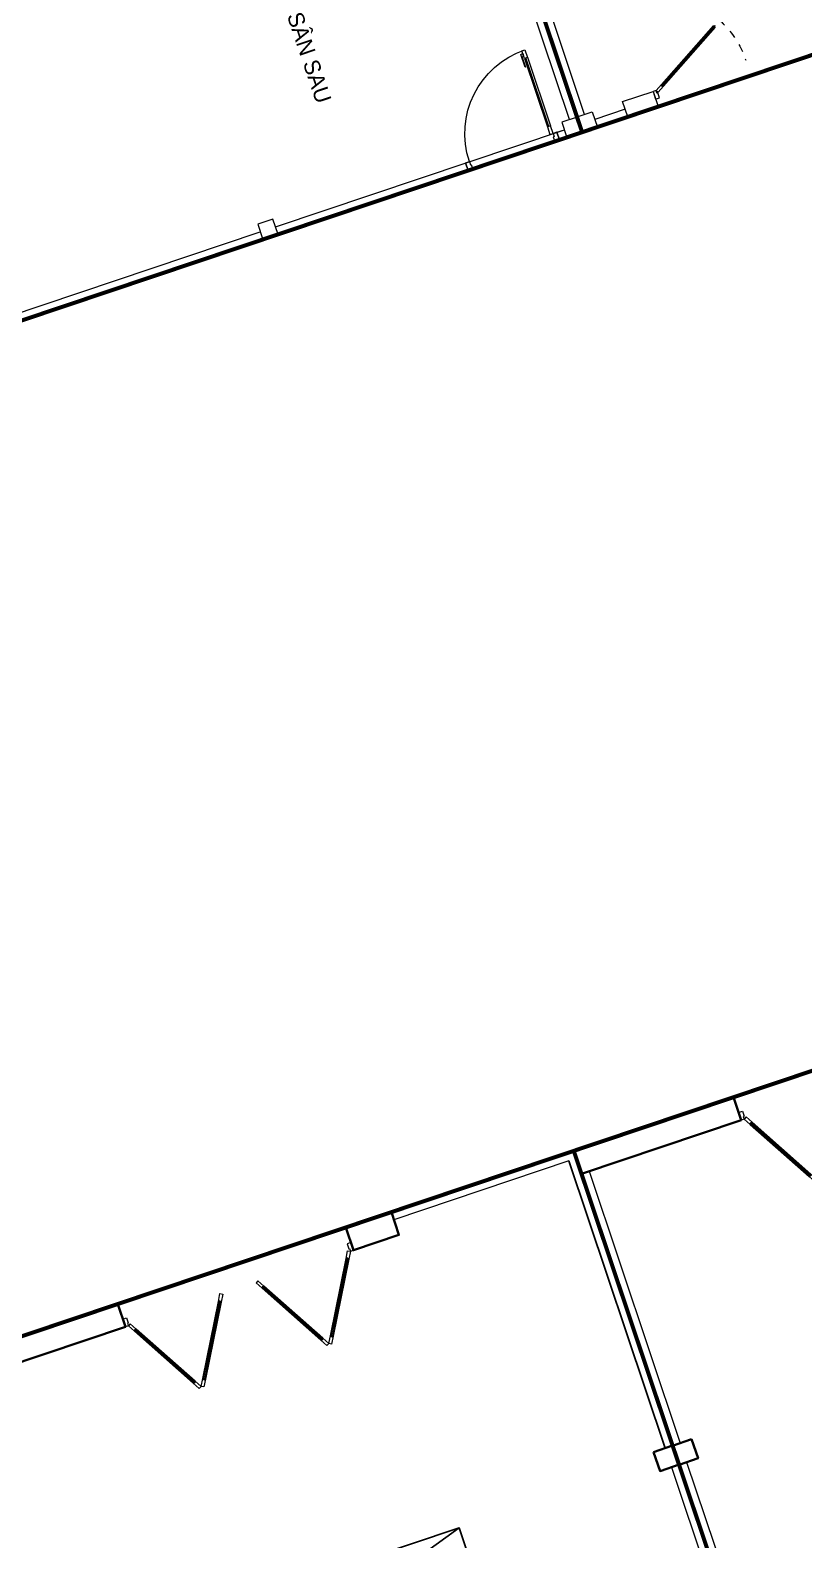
# Model space of a CAD drawing. Header units: metres. Extents: x 568336 to 569219, y 2065964 to 2066430.
# Drawn here: x 568509 to 568518.65, y 2066137.86 to 2066156.67 of the extents above; entities that cross this region are included whole.
import ezdxf

# ---------------------------------------------------------------- set-up
doc = ezdxf.new("R2010")
doc.units = ezdxf.units.M
for name, pattern in [('$AUDIT_BAD_LTYPE2', [0]), ('CENTER', [2, 1.25, -0.25, 0.25, -0.25]), ('HIDDEN', [0.375, 0.25, -0.125])]:
    doc.linetypes.add(name, pattern=pattern)
doc.layers.get('0').update_dxf_attribs({"linetype": 'CONTINUOUS'})
for name, color, linetype, lineweight in [('-CENTER', 143, 'CENTER', 13), ('-CONCRETE', 1, 'CONTINUOUS', 35), ('-DIM', 9, 'CONTINUOUS', 13), ('-DOOR', 137, 'CONTINUOUS', 9), ('-KH', 143, 'CONTINUOUS', 13), ('-LINE1', 7, 'CONTINUOUS', 18), ('-RANH GIOI KHU DAT', 12, 'CENTER', 18), ('-TEXT', 7, 'CONTINUOUS', 15), ('-WALL', 4, 'CONTINUOUS', 35)]:
    doc.layers.add(name, color=color, linetype=linetype, lineweight=lineweight)
for name, color, linetype in [('-RANH GIOI LO DAT', 12, 'CONTINUOUS'), ('LoLK', 6, 'CONTINUOUS'), ('SOLO', 7, 'CONTINUOUS')]:
    doc.layers.add(name, color=color, linetype=linetype)
doc.styles.add('vnavanth', font='', dxfattribs={"width": 0.8})
doc.styles.get('vnavanth').set_extended_font_data('.VnAvantH')

# ---------------------------------------------------------------- blocks, each defined once
blk = doc.blocks.new('*U11')
at = {"linetype": '$AUDIT_BAD_LTYPE2'}
for p, q in [((70, 100), (70, 1000)), ((90, 1000), (90, 100))]:
    blk.add_line(p, q, dxfattribs=at)
for points in [[(50, 1000), (90, 1000), (90, 1100), (50, 1100), (50, 1000)], [(50, 1003), (50, 100)], [(50, 100), (90, 100), (90, 0), (50, 0), (50, 100)]]:
    blk.add_lwpolyline(points)
for points in [[(118, 895), (118, 1064), (90, 1064), (90, 1036), (113, 1036), (113, 895)], [(0, 0), (50, 0), (50, -40), (60, -40), (60, -100), (0, -100)], [(1200, 0), (1150, 0), (1150, -40), (1140, -40), (1140, -100), (1200, -100)]]:
    blk.add_lwpolyline(points, close=True)
at = {"linetype": '$AUDIT_BAD_LTYPE2', "ltscale": 0.3}
blk.add_arc((50, 0), 1100, 0, 90, dxfattribs=at)
blk = doc.blocks.new('M22-T1')
at = {"layer": '-LINE1', "linetype": 'Continuous', "ltscale": 10}
for p, q in [((204170, -351613), (204270, -351613)), ((204170, -352813), (204270, -352813))]:
    blk.add_line(p, q, dxfattribs=at)
at = {"layer": '-LINE1', "ltscale": 10}
for points in [[(204070, -351514), (204270, -351514), (204270, -351314), (204070, -351314)], [(204070, -355514), (204270, -355514), (204270, -355314), (204070, -355314)]]:
    blk.add_lwpolyline(points, close=True, dxfattribs=at)
at = {"layer": '-LINE1', "linetype": 'Continuous', "ltscale": 10}
for points in [[(204070, -351414), (198770, -351414)], [(204170, -351613), (204170, -351514)]]:
    blk.add_lwpolyline(points, dxfattribs=at)
at = {"layer": '-LINE1'}
for points in [[(204070, -351414), (198770, -351414)], [(204170, -355314), (204170, -351514)], [(204170, -359314), (204170, -355514)]]:
    blk.add_lwpolyline(points, dxfattribs=at)
at = {"layer": '-RANH GIOI LO DAT', "linetype": 'HIDDEN', "ltscale": 10, "const_width": 50}
blk.add_lwpolyline([(193270, -351314), (193270, -371157), (199276, -371441), (204270, -366677), (204270, -351314)], close=True, dxfattribs=at)
at = {"layer": '-DOOR', "xscale": -1, "rotation": 90}
blk.add_blockref('*U11', (204170, -351613), dxfattribs=at)
at = {"layer": '-TEXT', "color": 2, "style": 'vnavanth'}
blk.add_text('S¢N SAU', height=200, dxfattribs=at).set_placement((201718, -354343))
blk = doc.blocks.new('M1-T1')
at = {"layer": '-CONCRETE', "color": 1, "linetype": 'HIDDEN', "ltscale": 10, "const_width": 50}
blk.add_lwpolyline([(191582, 50952), (197582, 50952), (197582, 30952), (191582, 30952)], close=True, dxfattribs=at)
at = {"layer": '-LINE1', "lineweight": 18}
for p, q in [((197582, 34952), (197582, 30952)), ((197482, 31152), (197482, 33952)), ((196982, 31052), (197382, 31052))]:
    blk.add_line(p, q, dxfattribs=at)
for points in [[(191582, 50952), (197582, 50952), (197582, 30952), (191582, 30952)], [(196582, 30952), (196982, 30952), (196982, 31152), (196582, 31152)], [(197382, 30952), (197582, 30952), (197582, 31152), (197382, 31152)]]:
    blk.add_lwpolyline(points, close=True, dxfattribs=at)
at = {"ltscale": 100}
for p, q in [((196438, 31172), (195589, 31662)), ((195606, 31692), (196455, 31202))]:
    blk.add_line(p, q, dxfattribs=at)
at = {"color": 8, "ltscale": 100}
blk.add_lwpolyline([(195587, 31678), (195592, 31686), (196458, 31186), (196453, 31178)], close=True, dxfattribs=at)
at = {"ltscale": 100}
for points in [[(196444, 31183), (196453, 31178), (196458, 31186), (196449, 31191), (196455, 31202), (196542, 31152), (196524, 31122), (196438, 31172)], [(196532, 31117), (196542, 31117), (196542, 31152), (196582, 31152), (196582, 31052), (196532, 31052)]]:
    blk.add_lwpolyline(points, close=True, dxfattribs=at)
at = {"color": 8, "linetype": 'HIDDEN', "ltscale": 10}
blk.add_arc((196542, 31152), 1180, 150, 180, dxfattribs=at)
blk = doc.blocks.new('A$C617b7985')
at = {"layer": '-DOOR'}
for p, q in [((50, 187), (540, 1035)), ((570, 1018), (80, 169)), ((670, 1018), (1160, 169)), ((1191, 187), (701, 1035)), ((1281, 0), (1281, 100))]:
    blk.add_line(p, q, dxfattribs=at)
for points in [[(556, 1038), (564, 1033), (64, 167), (56, 172)], [(620, 1104), (570, 1018), (559, 1024), (564, 1033), (556, 1038), (551, 1029), (540, 1035), (590, 1122)], [(620, 1104), (670, 1018), (681, 1024), (676, 1033), (685, 1038), (690, 1029), (701, 1035), (651, 1122)], [(685, 1038), (676, 1033), (1176, 167), (1185, 172)], [(61, 180), (56, 172), (64, 167), (69, 175), (80, 169), (30, 83), (0, 100), (50, 187)], [(1180, 180), (1185, 172), (1176, 167), (1171, 175), (1160, 169), (1210, 83), (1241, 100), (1191, 187)], [(1231, 65), (1241, 65), (1241, 100), (1281, 100), (1281, 0), (1231, 0)]]:
    blk.add_lwpolyline(points, close=True, dxfattribs=at)
blk = doc.blocks.new('BT2-T1.2')
at = {"layer": '-LINE1', "ltscale": 10}
blk.add_line((568517.002, 2066138.766), (568518.195, 2066135.211), dxfattribs=at)
at = {"layer": '-LINE1'}
blk.add_lwpolyline([(568515.721, 2066142.582), (568513.541, 2066141.85)], dxfattribs=at)
at = {"layer": '-RANH GIOI KHU DAT', "linetype": 'HIDDEN', "ltscale": 10, "const_width": 0.05}
blk.add_lwpolyline([(568522.147, 2066123.747), (568505.331, 2066118.104), (568501.229, 2066132.557), (568504.604, 2066138.956), (568515.784, 2066142.708), (568522.147, 2066123.747)], dxfattribs=at)
at = {"layer": '-WALL'}
for points in [[(568512.94, 2066141.754), (568513.509, 2066141.945), (568513.604, 2066141.66), (568513.036, 2066141.469)], [(568507.062, 2066139.781), (568510.096, 2066140.799), (568510.192, 2066140.515), (568507.158, 2066139.497)], [(568516.78, 2066138.955), (568517.017, 2066139.035), (568517.097, 2066138.798), (568516.86, 2066138.718)]]:
    blk.add_lwpolyline(points, close=True, dxfattribs=at)
at = {"layer": 'SOLO'}
blk.add_line((568515.721, 2066142.582), (568516.922, 2066139.003), dxfattribs=at)
for points in [[(568511.481, 2066136.518), (568511.322, 2066136.992), (568514.355, 2066138.01), (568514.514, 2066137.536)], [(568514.355, 2066138.01), (568512.997, 2066137.027), (568511.322, 2066136.992)]]:
    blk.add_lwpolyline(points, dxfattribs=at)
at = {"layer": '-WALL', "yscale": 0.001, "rotation": 198.5515125111749}
for p, xscale, zscale in [((568511.79, 2066141.157), -0.001, 0.0009999999999999998), ((568511.374, 2066141.017), 0.001, 0.001)]:
    blk.add_blockref('A$C617b7985', p, dxfattribs=dict(at, xscale=xscale, zscale=zscale))
blk = doc.blocks.new('BT1-T1')
at = {"layer": '-LINE1', "ltscale": 10}
for p, q in [((193787, 32226), (193787, 35976)), ((193787, 28401), (193787, 31976))]:
    blk.add_line(p, q, dxfattribs=at)
at = {"layer": '-LINE1', "lineweight": 18}
blk.add_line((206087, 28101), (193787, 28102), dxfattribs=at)
at = {"layer": '-RANH GIOI KHU DAT', "linetype": 'HIDDEN', "ltscale": 10, "const_width": 50}
blk.add_lwpolyline([(193687, 28101), (206187, 28101), (206187, 48101), (193687, 48101)], close=True, dxfattribs=at)
at = {"layer": '-WALL'}
for points in [[(193937, 31976), (193687, 31976), (193687, 32226), (193937, 32226)], [(195787, 28101), (193687, 28101), (193687, 28401), (195787, 28401)]]:
    blk.add_lwpolyline(points, close=True, dxfattribs=at)
at = {"layer": '-WALL', "xscale": -1}
blk.add_blockref('A$C617b7985', (197068, 28301), dxfattribs=at)

msp = doc.modelspace()

# ---------------------------------------------------------------- block references
at = {"layer": '-CENTER', "xscale": 0.001, "yscale": 0.001, "zscale": 0.001, "rotation": 288.5514997335048}
msp.add_blockref('M22-T1', (568783.957, 2066460.829), dxfattribs=at)
at = {"layer": '-DIM', "xscale": -0.001, "yscale": 0.001, "zscale": 0.001, "rotation": 18.5516401755757}
msp.add_blockref('M1-T1', (568713.051, 2066188.92), dxfattribs=at)
at = {"layer": '-KH', "xscale": -0.001, "yscale": 0.001, "zscale": 0.001, "rotation": 198.551499804033}
msp.add_blockref('BT1-T1', (568323.221, 2066107.726), dxfattribs=at)
at = {"layer": 'LoLK'}
msp.add_blockref('BT2-T1.2', (0, 0), dxfattribs=at)

doc.saveas('drawing.dxf')
